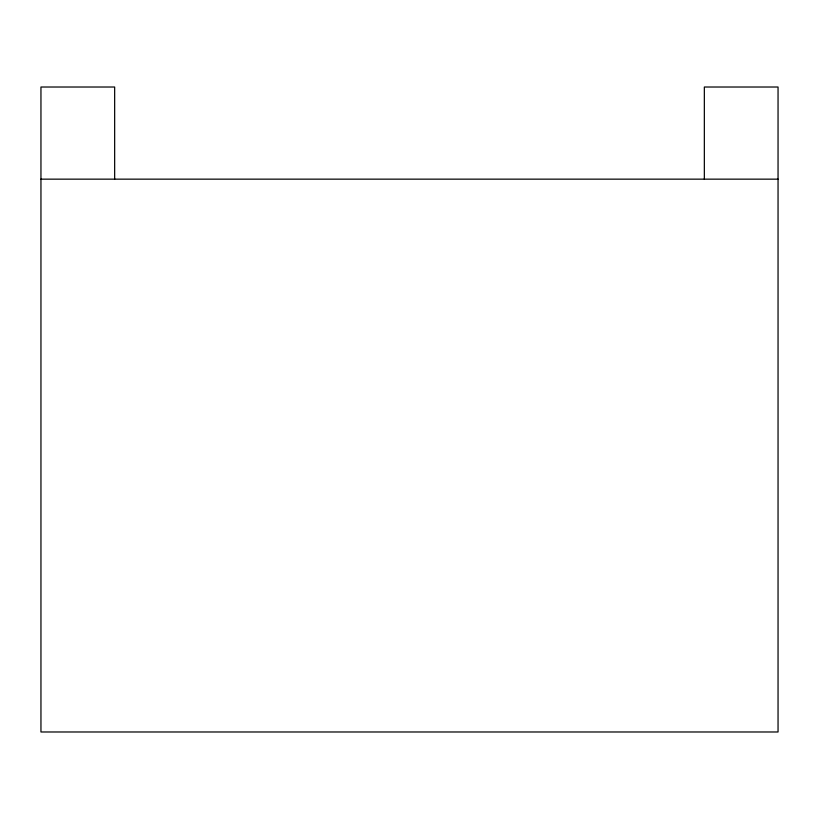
<?xml version="1.0" encoding="UTF-8"?>
<svg xmlns="http://www.w3.org/2000/svg" width="819" height="819" viewBox="0 0 819 819"><rect width="100%" height="100%" fill="white"/><g stroke="black" fill="none" stroke-linecap="round" stroke-linejoin="round"><path stroke-width="1.23" d="M40.95 179.156L778.05 179.156M704.34 179.156L704.34 87.019L778.05 87.019L778.05 731.981L40.95 731.981L40.95 87.019L114.66 87.019L114.66 179.156"/></g></svg>
